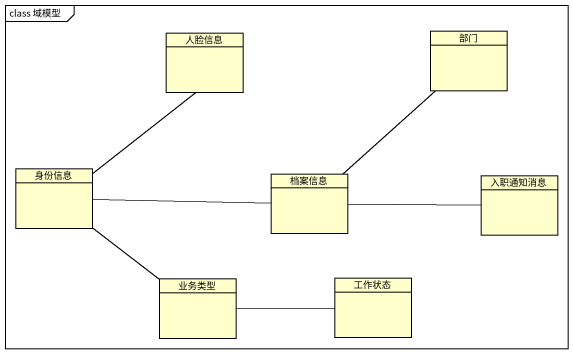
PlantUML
@startuml
mainframe class 域模型
hide circle
hide empty members
class 人脸信息
class 部门
class 身份信息
class 档案信息
class 入职通知消息
class 业务类型
class 工作状态
人脸信息 -- 身份信息
身份信息 -right- 档案信息
身份信息 -- 业务类型
档案信息 -up- 部门
档案信息 -right- 入职通知消息
业务类型 -right- 工作状态
@enduml
